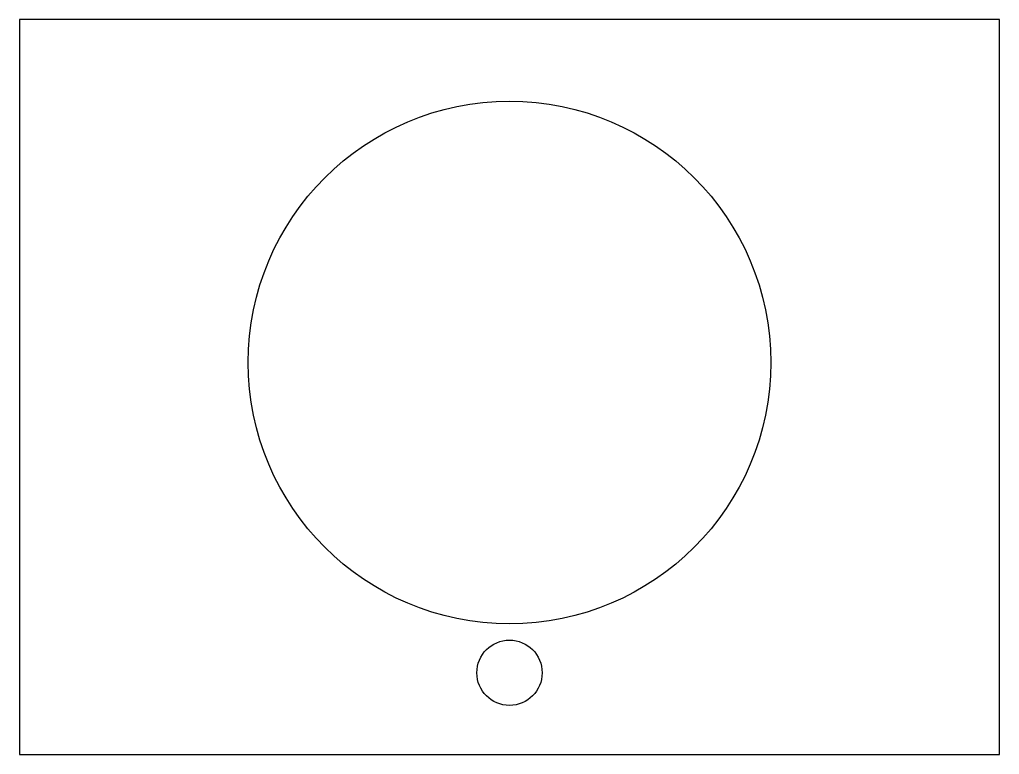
# Model space of a CAD drawing. Header units: metres. Extents: x 0 to 0.6, y 0 to 0.45.
import ezdxf

# ---------------------------------------------------------------- set-up
doc = ezdxf.new("R2010")
doc.units = ezdxf.units.M

msp = doc.modelspace()

# ---------------------------------------------------------------- linework, layer by layer
msp.add_lwpolyline([(0, 0), (0.6, 0), (0.6, 0.45), (0, 0.45)], close=True)
for centre, radius in [((0.3, 0.24), 0.16), ((0.3, 0.05), 0.02)]:
    msp.add_circle(centre, radius)

doc.saveas('drawing.dxf')
